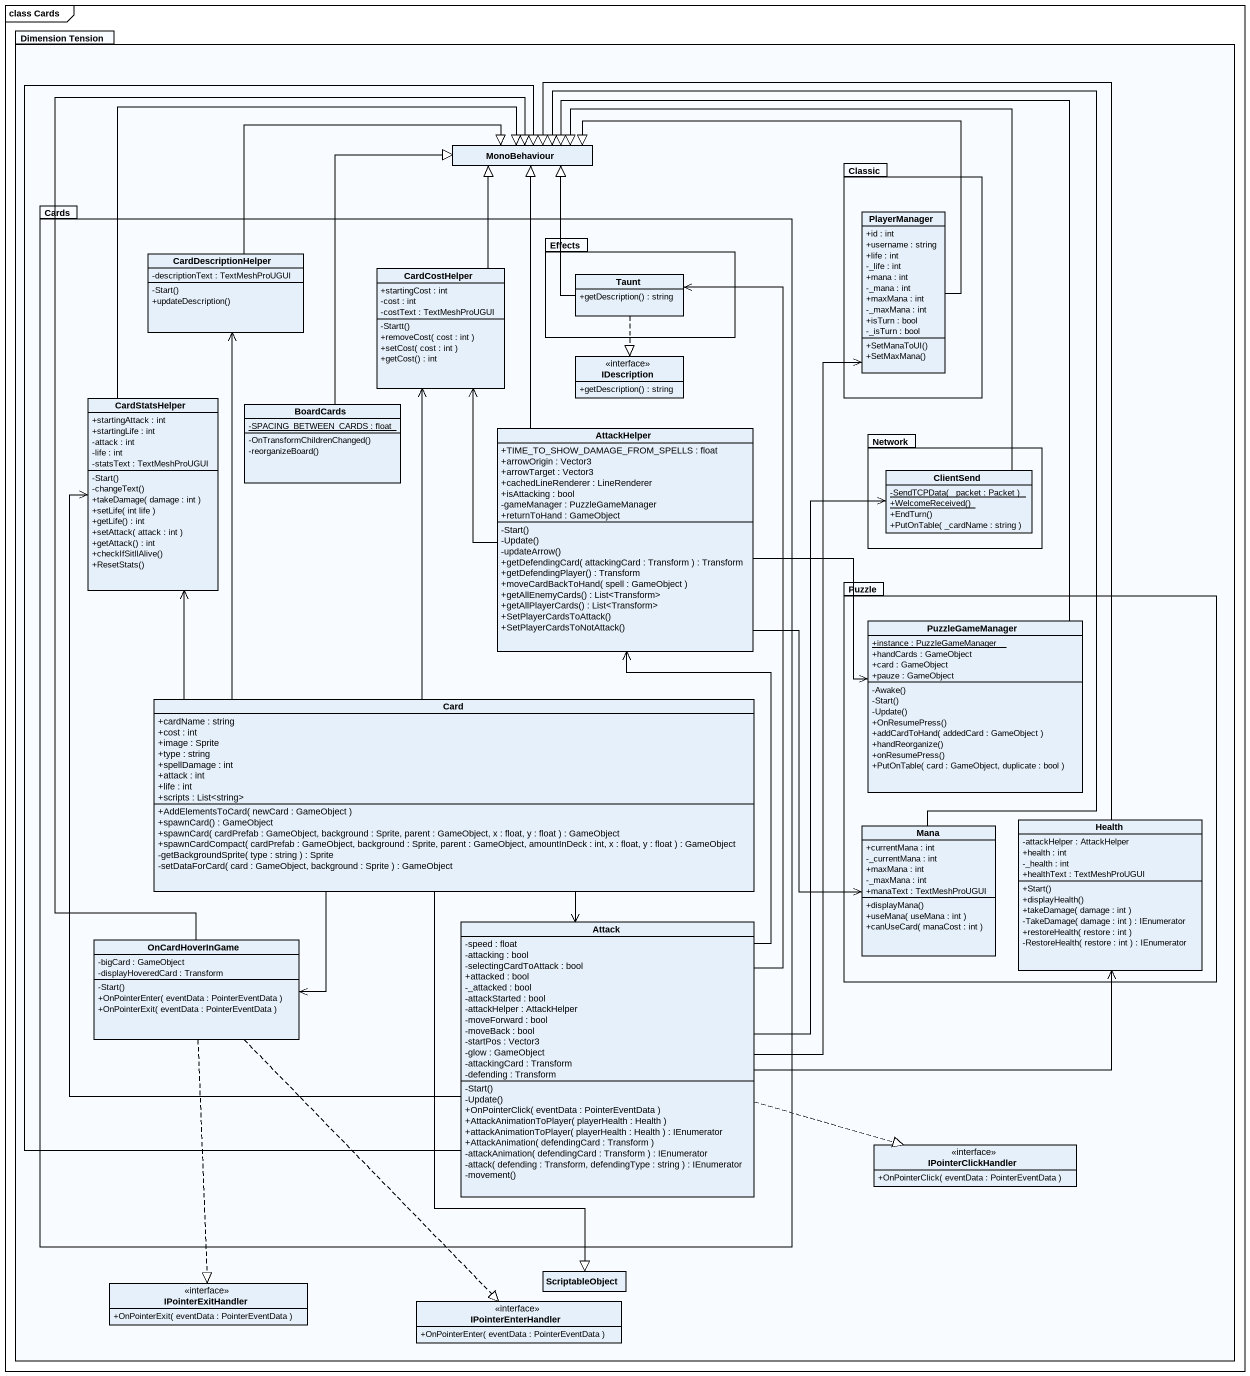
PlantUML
@startuml
mainframe class Cards
hide circle
hide empty members
skinparam classAttributeIconSize 0
package "Dimension Tension" as Dimension_Tension {
  class MonoBehaviour
  package Classic {
    class PlayerManager {
      +id : int
      +username : string
      +life : int
      -_life : int
      +mana : int
      -_mana : int
      +maxMana : int
      -_maxMana : int
      +isTurn : bool
      -_isTurn : bool
      +SetManaToUI()
      +SetMaxMana()
    }
  }
  package Cards {
    class CardDescriptionHelper {
      -descriptionText : TextMeshProUGUI
      -Start()
      +updateDescription()
    }
    package Effects {
      class Taunt {
        +getDescription() : string
      }
    }
    class CardCostHelper {
      +startingCost : int
      -cost : int
      -costText : TextMeshProUGUI
      -Startt()
      +removeCost( cost : int )
      +setCost( cost : int )
      +getCost() : int
    }
    interface IDescription {
      +getDescription() : string
    }
    class CardStatsHelper {
      +startingAttack : int
      +startingLife : int
      -attack : int
      -life : int
      -statsText : TextMeshProUGUI
      -Start()
      -changeText()
      +takeDamage( damage : int )
      +setLife( int life )
      +getLife() : int
      +setAttack( attack : int )
      +getAttack() : int
      +checkIfSitllAlive()
      +ResetStats()
    }
    class BoardCards {
      {static} -SPACING_BETWEEN_CARDS : float
      -OnTransformChildrenChanged()
      -reorganizeBoard()
    }
    class AttackHelper {
      +TIME_TO_SHOW_DAMAGE_FROM_SPELLS : float
      +arrowOrigin : Vector3
      +arrowTarget : Vector3
      +cachedLineRenderer : LineRenderer
      +isAttacking : bool
      -gameManager : PuzzleGameManager
      +returnToHand : GameObject
      -Start()
      -Update()
      -updateArrow()
      +getDefendingCard( attackingCard : Transform ) : Transform
      +getDefendingPlayer() : Transform
      +moveCardBackToHand( spell : GameObject )
      +getAllEnemyCards() : List<Transform>
      +getAllPlayerCards() : List<Transform>
      +SetPlayerCardsToAttack()
      +SetPlayerCardsToNotAttack()
    }
    class "Card" as Card_ {
      +cardName : string
      +cost : int
      +image : Sprite
      +type : string
      +spellDamage : int
      +attack : int
      +life : int
      +scripts : List<string>
      +AddElementsToCard( newCard : GameObject )
      +spawnCard() : GameObject
      +spawnCard( cardPrefab : GameObject, background : Sprite, parent : GameObject, x : float, y : float ) : GameObject
      +spawnCardCompact( cardPrefab : GameObject, background : Sprite, parent : GameObject, amountInDeck : int, x : float, y : float ) : GameObject
      -getBackgroundSprite( type : string ) : Sprite
      -setDataForCard( card : GameObject, background : Sprite ) : GameObject
    }
    class Attack {
      -speed : float
      -attacking : bool
      -selectingCardToAttack : bool
      +attacked : bool
      -_attacked : bool
      -attackStarted : bool
      -attackHelper : AttackHelper
      -moveForward : bool
      -moveBack : bool
      -startPos : Vector3
      -glow : GameObject
      -attackingCard : Transform
      -defending : Transform
      -Start()
      -Update()
      +OnPointerClick( eventData : PointerEventData )
      +AttackAnimationToPlayer( playerHealth : Health )
      +attackAnimationToPlayer( playerHealth : Health ) : IEnumerator
      +AttackAnimation( defendingCard : Transform )
      -attackAnimation( defendingCard : Transform ) : IEnumerator
      -attack( defending : Transform, defendingType : string ) : IEnumerator
      -movement()
    }
    class OnCardHoverInGame {
      -bigCard : GameObject
      -displayHoveredCard : Transform
      -Start()
      +OnPointerEnter( eventData : PointerEventData )
      +OnPointerExit( eventData : PointerEventData )
    }
  }
  package "Network" as Network_ {
    class ClientSend {
      {static} -SendTCPData( _packet : Packet )
      {static} +WelcomeReceived()
      +EndTurn()
      +PutOnTable( _cardName : string )
    }
  }
  package Puzzle {
    class PuzzleGameManager {
      {static} +instance : PuzzleGameManager
      +handCards : GameObject
      +card : GameObject
      +pauze : GameObject
      -Awake()
      -Start()
      -Update()
      +OnResumePress()
      +addCardToHand( addedCard : GameObject )
      +handReorganize()
      +onResumePress()
      +PutOnTable( card : GameObject, duplicate : bool )
    }
    class Mana {
      +currentMana : int
      -_currentMana : int
      +maxMana : int
      -_maxMana : int
      +manaText : TextMeshProUGUI
      +displayMana()
      +useMana( useMana : int )
      +canUseCard( manaCost : int )
    }
    class Health {
      -attackHelper : AttackHelper
      +health : int
      -_health : int
      +healthText : TextMeshProUGUI
      +Start()
      +displayHealth()
      +takeDamage( damage : int )
      -TakeDamage( damage : int ) : IEnumerator
      +restoreHealth( restore : int )
      -RestoreHealth( restore : int ) : IEnumerator
    }
  }
  interface IPointerClickHandler {
    +OnPointerClick( eventData : PointerEventData )
  }
  class ScriptableObject
  interface IPointerExitHandler {
    +OnPointerExit( eventData : PointerEventData )
  }
  interface IPointerEnterHandler {
    +OnPointerEnter( eventData : PointerEventData )
  }
}
PlayerManager -left-|> MonoBehaviour
CardDescriptionHelper -right-|> MonoBehaviour
CardCostHelper -up-|> MonoBehaviour
Taunt -up-|> MonoBehaviour
Taunt ..|> IDescription
CardStatsHelper -up-|> MonoBehaviour
BoardCards -up-|> MonoBehaviour
AttackHelper -up-|> MonoBehaviour
AttackHelper -up-> CardCostHelper
AttackHelper -right-> PuzzleGameManager
AttackHelper --> Mana
ClientSend -up-|> MonoBehaviour
PuzzleGameManager -up-|> MonoBehaviour
Card_ -up-> CardDescriptionHelper
Card_ -up-> CardCostHelper
Card_ -up-> CardStatsHelper
Card_ --> Attack
Card_ --> OnCardHoverInGame
Card_ --|> ScriptableObject
Mana -up-|> MonoBehaviour
Health -up-|> MonoBehaviour
Attack -up-|> MonoBehaviour
Attack -up-> PlayerManager
Attack -up-> Taunt
Attack -up-> CardStatsHelper
Attack -up-> AttackHelper
Attack -up-> ClientSend
Attack -right-> Health
Attack .right.|> IPointerClickHandler
OnCardHoverInGame -up-|> MonoBehaviour
OnCardHoverInGame ..|> IPointerExitHandler
OnCardHoverInGame ..|> IPointerEnterHandler
@enduml
